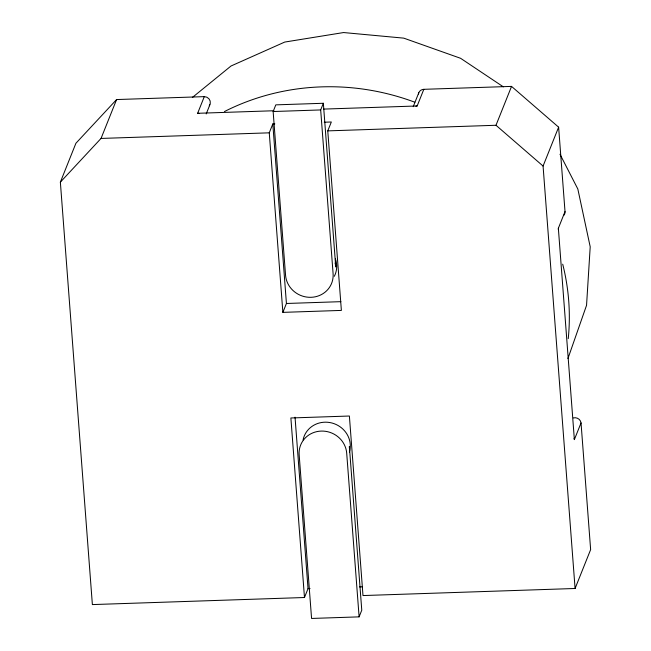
<?xml version="1.0" encoding="UTF-8"?>
<svg xmlns="http://www.w3.org/2000/svg" width="651" height="651" viewBox="0 0 651 651"><rect width="100%" height="100%" fill="white"/><g stroke="black" fill="none" stroke-linecap="round" stroke-linejoin="round"><path stroke-width="0.98" d="M567.916 358.62L586.551 305.319L590.205 246.794L577.828 189.002L559.998 154.263M295.033 417.161L308.037 588.626L304.481 597.512L92.377 604.584L60.364 182.142L75.915 143.261L116.594 99.554L204.3 96.633A5.932 5.615 21.8 0 1 209.272 105.747M60.364 182.142L101.043 138.435L116.594 99.554M198.937 113.445A5.932 5.615 21.8 0 0 197.635 113.298L204.3 96.633M206.204 113.933L209.907 104.673M323.352 103.273L320.683 109.938L333.092 273.632A24.006 22.712 21.8 0 1 311.056 297.312A24.006 22.712 21.8 0 1 285.553 275.218L273.143 111.524L275.812 104.86L323.352 103.273L335.753 266.967A24.006 22.712 21.8 0 0 335.094 263.004M324.263 122.225L331.326 121.989L327.77 130.875L341.376 310.413L282.868 312.366L269.262 132.828L272.81 123.942L274.828 123.877M282.868 312.366L286.424 303.48L272.81 123.942M413.222 106.666L418.78 92.784M415.851 106.17A5.875 5.558 21.8 0 1 417.161 105.975L423.825 89.317L511.54 86.396L558.623 127.173L565.019 211.608A5.875 5.558 21.8 0 1 563.969 215.204M327.77 130.875L495.989 125.269L511.54 86.396M359.108 616.863L346.698 453.169A24.006 22.712 21.8 0 0 321.195 431.084A24.006 22.712 21.8 0 0 299.159 454.756L311.569 618.45L359.108 616.863L361.769 610.199L349.367 446.505A24.006 22.712 21.8 0 1 349.424 448.498M304.481 597.512L290.875 417.975L349.384 416.022L362.989 595.559L575.085 588.488L543.072 166.054L558.623 127.173M558.298 229.543A5.875 5.558 21.8 0 0 558.355 228.265L565.019 211.608M574.076 438.367A5.932 5.615 21.8 0 1 574.369 439.596L581.034 422.938A5.932 5.615 21.8 0 0 573.336 417.942M575.085 588.488L590.636 549.615L581.034 422.938M192.346 97.487L231.024 65.995L284.739 42.063L343.598 32.55L403.758 38.14L460.591 58.297L503.353 86.852M197.635 113.298L273.859 110.751M323.661 109.091L417.161 105.975M273.143 111.524L320.683 109.938M101.043 138.435L269.262 132.828M286.424 303.48L340.896 301.665M308.037 588.626L310.047 588.561M359.482 586.909L362.509 586.811M495.989 125.269L543.072 166.054M558.355 228.265L574.369 439.596M418.463 94.013A5.875 5.558 21.8 0 1 423.825 89.317M224.481 111.533A232.684 220.144 21.8 0 1 414.809 102.215M562.708 264.176A232.684 220.144 21.8 0 1 568.242 338.642M335.387 258.854A24.006 22.712 21.8 0 1 334.329 276.293M303.073 439.921A24.006 22.712 21.8 0 1 331.969 423.012A24.006 22.712 21.8 0 1 349.416 452.152"/></g></svg>
